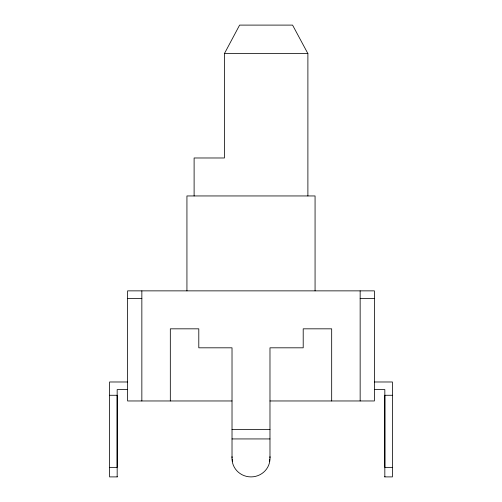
<?xml version="1.0" encoding="UTF-8"?>
<svg xmlns="http://www.w3.org/2000/svg" width="502" height="502" viewBox="0 0 502 502"><rect width="100%" height="100%" fill="white"/><g stroke="black" fill="none" stroke-linecap="round" stroke-linejoin="round"><path stroke-width="0.75" d="M374.392 381.984L392.426 381.984L392.426 476.9L384.833 476.9L384.846 476.574M194.111 195.949L194.111 157.979L224.425 157.979L224.425 53.576L239.611 25.1L292.572 25.1L307.889 53.576L307.889 195.949M224.425 53.576L307.889 53.576M127.608 298.458L141.846 298.458M360.154 298.458L374.392 298.458M127.608 381.984L109.574 381.984L109.574 476.9L117.167 476.9L117.167 389.577L127.608 389.577M374.392 389.577L384.833 389.577L384.833 476.9M109.574 395.275L117.167 395.275L117.154 467.368L109.574 467.368M392.426 395.275L384.833 395.275L384.846 467.368L392.426 467.368M232.018 400.966L127.608 400.966L127.608 290.865L374.392 290.865L374.392 400.966L269.982 400.966M232.018 429.442L269.982 429.442M232.018 438.936L269.982 438.936M117.154 476.574L117.167 476.9M360.154 290.865L360.154 400.966M331.678 400.966L331.678 328.829L303.202 328.829L303.202 347.817L269.982 347.817L269.982 458.483A18.982 18.417 0 0 1 251 476.9A18.982 18.417 0 0 1 232.018 458.483L232.018 347.817L198.798 347.817L198.798 328.829L170.322 328.829L170.322 400.966M315.068 290.865L315.068 195.949L186.932 195.949L186.932 290.865M141.846 290.865L141.846 400.966M269.982 456.644A18.982 18.417 0 0 1 269.932 458.012M269.769 459.386A18.982 18.417 0 0 1 269.336 461.407M232.664 461.407A18.982 18.417 0 0 1 232.231 459.386M232.068 458.012A18.982 18.417 0 0 1 232.018 456.644"/></g></svg>
